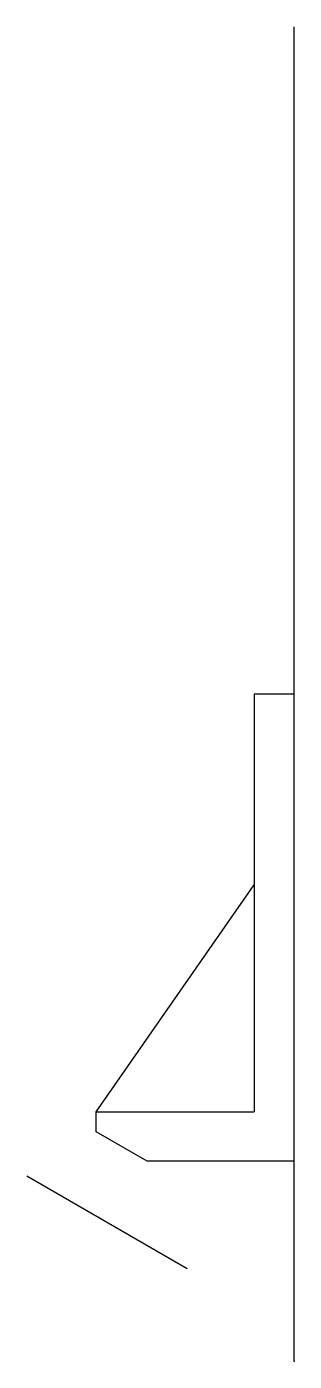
# Model space of a CAD drawing. Header units: millimetres. Extents: x -20 to 0, y 0 to 100.
import ezdxf

# ---------------------------------------------------------------- set-up
doc = ezdxf.new("R2010")
doc.units = ezdxf.units.MM
doc.layers.get('0').update_dxf_attribs({"linetype": 'CONTINUOUS'})

msp = doc.modelspace()

# ---------------------------------------------------------------- linework, layer by layer
for p, q in [((0, 0), (0, 100)), ((-3, 50), (-3, 18.7)), ((0, 50), (-3, 50)), ((0, 15), (0, 50)), ((-14.81, 18.7), (-3, 35.7)), ((-14.81, 17.2), (-14.81, 18.7)), ((-14.81, 18.7), (-3, 18.7)), ((-11, 15), (-14.81, 17.2)), ((0, 15), (-11, 15)), ((-8, 6.93), (-20, 13.86))]:
    msp.add_line(p, q)
msp.add_point((0, 0))

doc.saveas('drawing.dxf')
